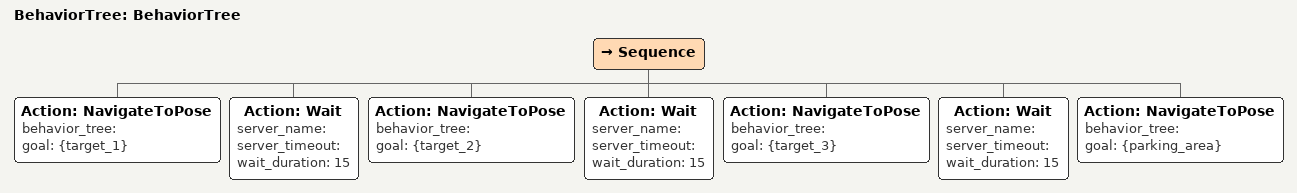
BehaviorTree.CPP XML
<?xml version="1.0"?>
<root main_tree_to_execute="BehaviorTree">
    <BehaviorTree ID="BehaviorTree">
        <Sequence>
            <Action ID="NavigateToPose" behavior_tree="" goal="{target_1}"/>
            <Action ID="Wait" server_name="" server_timeout="" wait_duration="15"/>
            <Action ID="NavigateToPose" behavior_tree="" goal="{target_2}"/>
            <Action ID="Wait" server_name="" server_timeout="" wait_duration="15"/>
            <Action ID="NavigateToPose" behavior_tree="" goal="{target_3}"/>
            <Action ID="Wait" server_name="" server_timeout="" wait_duration="15"/>
            <Action ID="NavigateToPose" behavior_tree="" goal="{parking_area}"/>
        </Sequence>
    </BehaviorTree>
</root>
